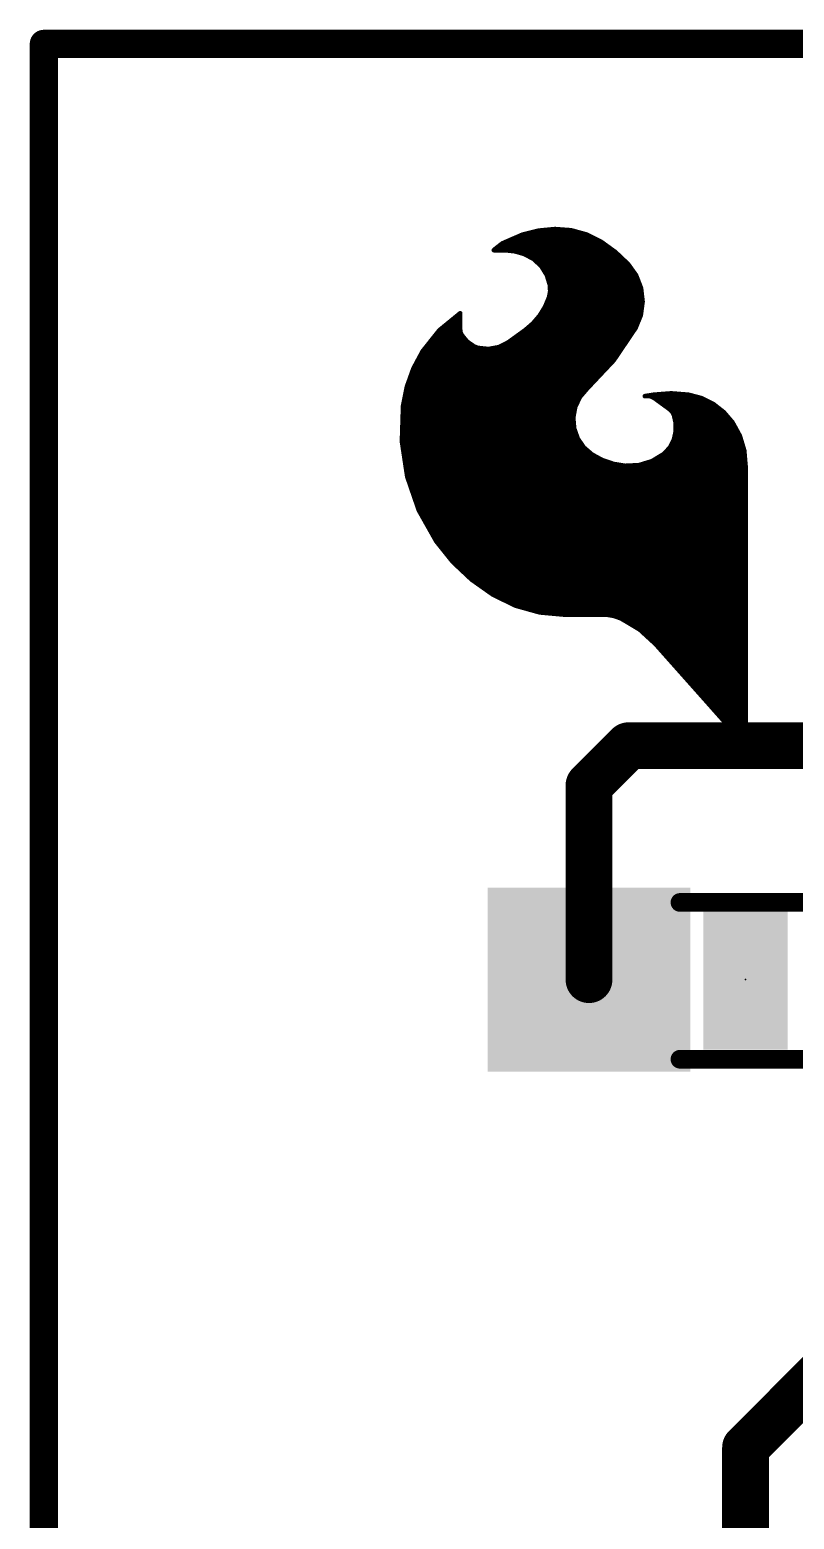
# Model space of a CAD drawing. Extents: x -77 to 25, y 0 to 24.
# Drawn here: x -0.08 to 4.07, y 9.77 to 17.86 of the extents above; entities that cross this region are included whole.
import ezdxf

# ---------------------------------------------------------------- set-up
doc = ezdxf.new("R2010")
doc.units = 0
for name, color, linetype in [('1', 12, 'CONTINUOUS'), ('20', 53, 'CONTINUOUS'), ('21', 53, 'CONTINUOUS'), ('22', 53, 'CONTINUOUS'), ('23', 53, 'CONTINUOUS'), ('24', 53, 'CONTINUOUS'), ('51', 53, 'CONTINUOUS')]:
    doc.layers.add(name, color=color, linetype=linetype)

# ---------------------------------------------------------------- blocks, each defined once
blk = doc.blocks.new('RECT')
blk.add_solid([(-0.5, -0.5), (0.5, -0.5), (-0.5, 0.5), (0.5, 0.5)])

msp = doc.modelspace()

# ---------------------------------------------------------------- linework, layer by layer
at = {"layer": '1', "const_width": 0.254}
for points in [[(2.96, 13.755), (3.175, 13.97)], [(3.175, 13.97), (10.668, 13.97)], [(2.96, 12.7), (2.96, 13.755)], [(4.66, 11.01), (3.81, 10.16)], [(3.81, 10.16), (3.81, 3.81)]]:
    msp.add_lwpolyline(points, dxfattribs=at)
at = {"layer": '1', "const_width": 0.127}
for points in [[(3.175, 14.0335, 1), (3.175, 13.9065)], [(3.2199, 13.9251, 1), (3.1301, 14.0149)], [(3.0235, 13.755, 1), (2.8965, 13.755)], [(2.9151, 13.7999, 1), (3.0049, 13.7101)], [(2.8965, 12.7, 1), (3.0235, 12.7)], [(3.8735, 10.16, 1), (3.7465, 10.16)], [(3.7651, 10.2049, 1), (3.8549, 10.1151)]]:
    msp.add_lwpolyline(points, format="xyb", dxfattribs=at)
at = {"layer": '20', "const_width": 0.1524}
for points in [[(25.4, 17.78), (0, 17.78)], [(0, 17.78), (0, 0)]]:
    msp.add_lwpolyline(points, dxfattribs=at)
at = {"layer": '20', "const_width": 0.0762}
for points in [[(0, 17.8181, 1), (0, 17.7419)], [(0.0381, 17.78, 1), (-0.0381, 17.78)]]:
    msp.add_lwpolyline(points, format="xyb", dxfattribs=at)
at = {"layer": '22', "const_width": 0.0254}
for points in [[(2.5399, 16.7183), (2.5755, 16.7335)], [(2.5755, 16.7335), (2.5984, 16.7437)], [(2.587, 16.7386), (2.9588, 16.7386)], [(2.5984, 16.7437), (2.6862, 16.7657)], [(2.6796, 16.764), (2.876, 16.764)], [(2.6862, 16.7657), (2.7762, 16.7742)], [(2.7762, 16.7742), (2.8631, 16.7676)], [(2.8631, 16.7676), (2.9471, 16.7444)], [(2.9471, 16.7444), (3.0251, 16.7056)], [(2.5044, 16.6599), (2.4434, 16.6599)], [(2.4434, 16.6599), (2.4435, 16.6599)], [(2.4435, 16.6599), (2.446, 16.6624)], [(2.446, 16.6624), (2.4895, 16.6962)], [(2.446, 16.6624), (3.085, 16.6624)], [(2.4787, 16.6878), (3.0498, 16.6878)], [(2.4895, 16.6962), (2.5399, 16.7183)], [(2.5573, 16.654), (2.5044, 16.6599)], [(2.5283, 16.7132), (3.0098, 16.7132)], [(2.6085, 16.6395), (2.5573, 16.654)], [(3.0251, 16.7056), (3.1028, 16.6496)], [(3.1028, 16.6496), (3.1724, 16.5837)], [(2.6593, 16.6125), (2.6085, 16.6395)], [(2.6132, 16.637), (3.1161, 16.637)], [(2.7013, 16.5733), (2.6593, 16.6125)], [(2.6603, 16.6116), (3.1429, 16.6116)], [(2.6874, 16.5862), (3.1698, 16.5862)], [(2.7316, 16.5244), (2.7013, 16.5733)], [(3.1724, 16.5837), (3.2155, 16.5233)], [(2.709, 16.5608), (3.1888, 16.5608)], [(2.7248, 16.5354), (3.2069, 16.5354)], [(2.7482, 16.4694), (2.7316, 16.5244)], [(2.736, 16.51), (3.2207, 16.51)], [(2.7436, 16.4846), (3.2305, 16.4846)], [(3.2155, 16.5233), (3.2423, 16.4541)], [(2.7216, 16.3518), (2.7431, 16.4033)], [(2.7431, 16.4033), (2.7496, 16.436)], [(2.7441, 16.4084), (3.2476, 16.4084)], [(2.7496, 16.436), (2.7482, 16.4694)], [(2.7486, 16.4592), (3.2403, 16.4592)], [(2.7492, 16.4338), (3.2447, 16.4338)], [(3.2423, 16.4541), (3.2509, 16.3804)], [(2.6923, 16.3043), (2.7216, 16.3518)], [(2.7095, 16.3322), (3.2444, 16.3322)], [(2.724, 16.3576), (3.2478, 16.3576)], [(2.7346, 16.383), (3.2506, 16.383)], [(3.2509, 16.3804), (3.241, 16.3069)], [(2.1479, 16.2249), (2.2605, 16.317)], [(2.1859, 16.256), (2.2605, 16.256)], [(2.217, 16.2814), (2.2605, 16.2814)], [(2.248, 16.3068), (2.2605, 16.3068)], [(2.2605, 16.317), (2.2605, 16.2281)], [(2.6136, 16.2255), (2.656, 16.2619)], [(2.6491, 16.256), (3.2202, 16.256)], [(2.656, 16.2619), (2.6923, 16.3043)], [(2.6727, 16.2814), (3.2306, 16.2814)], [(2.6938, 16.3068), (3.2409, 16.3068)], [(3.241, 16.3069), (3.213, 16.2382)], [(2.0573, 16.1112), (2.1479, 16.2249)], [(2.112, 16.1798), (2.2846, 16.1798)], [(2.1322, 16.2052), (2.266, 16.2052)], [(2.1549, 16.2306), (2.2605, 16.2306)], [(2.2605, 16.2281), (2.2625, 16.2136)], [(2.2625, 16.2136), (2.2682, 16.2001)], [(2.2682, 16.2001), (2.2978, 16.1634)], [(2.2978, 16.1634), (2.3367, 16.1366)], [(2.4709, 16.1333), (2.5222, 16.1595)], [(2.5222, 16.1595), (2.6136, 16.2255)], [(2.5503, 16.1798), (3.1736, 16.1798)], [(2.5855, 16.2052), (3.1907, 16.2052)], [(2.6195, 16.2306), (3.2079, 16.2306)], [(3.213, 16.2382), (3.0944, 16.0624)], [(2.0072, 16.0178), (2.0573, 16.1112)], [(2.0396, 16.0782), (3.1051, 16.0782)], [(2.0532, 16.1036), (3.1222, 16.1036)], [(2.0715, 16.129), (2.3571, 16.129)], [(2.0917, 16.1544), (2.3109, 16.1544)], [(2.3367, 16.1366), (2.3571, 16.129)], [(2.3571, 16.129), (2.4143, 16.1229)], [(2.4143, 16.1229), (2.4709, 16.1333)], [(2.4476, 16.129), (3.1393, 16.129)], [(2.5122, 16.1544), (3.1565, 16.1544)], [(1.9714, 15.918), (2.0072, 16.0178)], [(2.0015, 16.002), (3.0375, 16.002)], [(2.0123, 16.0274), (3.0614, 16.0274)], [(2.0259, 16.0528), (3.0854, 16.0528)], [(3.0944, 16.0624), (2.9489, 15.908)], [(1.9507, 15.814), (1.9714, 15.918)], [(1.9742, 15.9258), (2.9657, 15.9258)], [(1.9833, 15.9512), (2.9896, 15.9512)], [(1.9924, 15.9766), (3.0136, 15.9766)], [(1.9578, 15.8496), (2.9042, 15.8496)], [(1.9628, 15.875), (2.9208, 15.875)], [(1.9679, 15.9004), (2.9424, 15.9004)], [(2.9106, 15.8631), (2.8851, 15.8098)], [(2.9489, 15.908), (2.9106, 15.8631)], [(3.2638, 15.8674), (3.3121, 15.875)], [(3.2815, 15.8691), (3.2638, 15.8674)], [(3.2989, 15.8656), (3.2815, 15.8691)], [(3.3146, 15.8572), (3.2989, 15.8656)], [(3.3121, 15.875), (3.4061, 15.8824)], [(3.3121, 15.875), (3.5001, 15.875)], [(3.3985, 15.7963), (3.3146, 15.8572)], [(3.3251, 15.8496), (3.5841, 15.8496)], [(3.4061, 15.8824), (3.5001, 15.875)], [(3.5001, 15.875), (3.57, 15.8566)], [(3.57, 15.8566), (3.6348, 15.8245)], [(1.9447, 15.6212), (1.9507, 15.814)], [(1.9494, 15.7734), (2.8784, 15.7734)], [(1.9502, 15.7988), (2.8831, 15.7988)], [(1.9527, 15.8242), (2.892, 15.8242)], [(2.8851, 15.8098), (2.8744, 15.7517)], [(3.3601, 15.8242), (3.6352, 15.8242)], [(3.3951, 15.7988), (3.6678, 15.7988)], [(3.4123, 15.7829), (3.3985, 15.7963)], [(3.4213, 15.7658), (3.4123, 15.7829)], [(3.4173, 15.7734), (3.6976, 15.7734)], [(3.4312, 15.7213), (3.4213, 15.7658)], [(3.6348, 15.8245), (3.6918, 15.7801)], [(3.6918, 15.7801), (3.7388, 15.7251)], [(1.947, 15.6972), (2.8786, 15.6972)], [(1.9478, 15.7226), (2.8766, 15.7226)], [(1.9486, 15.748), (2.8746, 15.748)], [(2.8744, 15.7517), (2.879, 15.6928)], [(2.879, 15.6928), (2.8986, 15.6371)], [(3.4213, 15.6312), (3.4312, 15.6757)], [(3.4253, 15.748), (3.7192, 15.748)], [(3.4309, 15.7226), (3.7402, 15.7226)], [(3.4312, 15.6757), (3.4312, 15.7213)], [(3.4312, 15.6972), (3.7541, 15.6972)], [(3.7388, 15.7251), (3.7789, 15.6519)], [(1.9735, 15.4305), (1.9447, 15.6212)], [(1.9447, 15.621), (2.9096, 15.621)], [(1.9455, 15.6464), (2.8953, 15.6464)], [(1.9463, 15.6718), (2.8864, 15.6718)], [(1.9485, 15.5956), (2.927, 15.5956)], [(2.8986, 15.6371), (2.932, 15.5884)], [(3.3991, 15.5878), (3.4213, 15.6312)], [(3.4031, 15.5956), (3.7959, 15.5956)], [(3.4161, 15.621), (3.7882, 15.621)], [(3.4247, 15.6464), (3.7806, 15.6464)], [(3.4304, 15.6718), (3.768, 15.6718)], [(3.7789, 15.6519), (3.8029, 15.572)], [(1.9524, 15.5702), (2.9531, 15.5702)], [(1.9562, 15.5448), (2.9863, 15.5448)], [(1.9601, 15.5194), (3.0335, 15.5194)], [(2.932, 15.5884), (2.9768, 15.5499)], [(2.9768, 15.5499), (3.0332, 15.5195)], [(3.0332, 15.5195), (3.0939, 15.499)], [(3.2312, 15.4926), (3.302, 15.5142)], [(3.302, 15.5142), (3.3654, 15.5524)], [(3.3106, 15.5194), (3.8073, 15.5194)], [(3.3528, 15.5448), (3.8052, 15.5448)], [(3.3654, 15.5524), (3.3991, 15.5878)], [(3.3824, 15.5702), (3.8031, 15.5702)], [(3.8029, 15.572), (3.8099, 15.4889)], [(1.9639, 15.494), (3.1252, 15.494)], [(1.9678, 15.4686), (3.8099, 15.4686)], [(1.9716, 15.4432), (3.8099, 15.4432)], [(2.0363, 15.2481), (1.9735, 15.4305)], [(3.0939, 15.499), (3.1572, 15.4889)], [(3.1572, 15.4889), (3.2312, 15.4926)], [(3.2358, 15.494), (3.8095, 15.494)], [(3.8099, 15.4889), (3.8099, 13.9725)], [(1.9779, 15.4178), (3.8099, 15.4178)], [(1.9866, 15.3924), (3.8099, 15.3924)], [(1.9954, 15.367), (3.8099, 15.367)], [(2.0041, 15.3416), (3.8099, 15.3416)], [(2.0129, 15.3162), (3.8099, 15.3162)], [(2.0216, 15.2908), (3.8099, 15.2908)], [(2.0304, 15.2654), (3.8099, 15.2654)], [(2.131, 15.08), (2.0363, 15.2481)], [(2.0409, 15.24), (3.8099, 15.24)], [(2.0552, 15.2146), (3.8099, 15.2146)], [(2.0695, 15.1892), (3.8099, 15.1892)], [(2.0838, 15.1638), (3.8099, 15.1638)], [(2.0981, 15.1384), (3.8099, 15.1384)], [(2.1124, 15.113), (3.8099, 15.113)], [(2.1267, 15.0876), (3.8099, 15.0876)], [(2.2194, 14.9693), (2.131, 15.08)], [(2.1452, 15.0622), (3.8099, 15.0622)], [(2.1655, 15.0368), (3.8099, 15.0368)], [(2.1858, 15.0114), (3.8099, 15.0114)], [(2.2061, 14.986), (3.8099, 14.986)], [(2.3226, 14.8721), (2.2194, 14.9693)], [(2.2287, 14.9606), (3.8099, 14.9606)], [(2.2556, 14.9352), (3.8099, 14.9352)], [(2.2826, 14.9098), (3.8099, 14.9098)], [(2.3095, 14.8844), (3.8099, 14.8844)], [(2.4383, 14.7904), (2.3226, 14.8721)], [(2.3412, 14.859), (3.8099, 14.859)], [(2.3771, 14.8336), (3.8099, 14.8336)], [(2.4131, 14.8082), (3.8099, 14.8082)], [(2.5613, 14.7304), (2.4383, 14.7904)], [(2.4539, 14.7828), (3.8099, 14.7828)], [(2.506, 14.7574), (3.8099, 14.7574)], [(2.5581, 14.732), (3.8099, 14.732)], [(2.6932, 14.6936), (2.5613, 14.7304)], [(2.6466, 14.7066), (3.8099, 14.7066)], [(2.8295, 14.6812), (2.6932, 14.6936)], [(3.0581, 14.6812), (2.8295, 14.6812)], [(2.8295, 14.6812), (3.8099, 14.6812)], [(3.0971, 14.6744), (3.0581, 14.6812)], [(3.1343, 14.6609), (3.0971, 14.6744)], [(3.2355, 14.6007), (3.1343, 14.6609)], [(3.1429, 14.6558), (3.8099, 14.6558)], [(3.1856, 14.6304), (3.8099, 14.6304)], [(3.2283, 14.605), (3.8099, 14.605)], [(3.3223, 14.5212), (3.2355, 14.6007)], [(3.2586, 14.5796), (3.8099, 14.5796)], [(3.2863, 14.5542), (3.8099, 14.5542)], [(3.314, 14.5288), (3.8099, 14.5288)], [(3.8099, 13.9725), (3.3223, 14.5212)], [(3.3381, 14.5034), (3.8099, 14.5034)], [(3.3607, 14.478), (3.8099, 14.478)], [(3.3833, 14.4526), (3.8099, 14.4526)], [(3.4058, 14.4272), (3.8099, 14.4272)], [(3.4284, 14.4018), (3.8099, 14.4018)], [(3.451, 14.3764), (3.8099, 14.3764)], [(3.4736, 14.351), (3.8099, 14.351)], [(3.4961, 14.3256), (3.8099, 14.3256)], [(3.5187, 14.3002), (3.8099, 14.3002)], [(3.5413, 14.2748), (3.8099, 14.2748)], [(3.5638, 14.2494), (3.8099, 14.2494)], [(3.5864, 14.224), (3.8099, 14.224)], [(3.609, 14.1986), (3.8099, 14.1986)], [(3.6316, 14.1732), (3.8099, 14.1732)], [(3.6541, 14.1478), (3.8099, 14.1478)], [(3.6767, 14.1224), (3.8099, 14.1224)], [(3.6993, 14.097), (3.8099, 14.097)], [(3.7218, 14.0716), (3.8099, 14.0716)], [(3.7444, 14.0462), (3.8099, 14.0462)], [(3.767, 14.0208), (3.8099, 14.0208)], [(3.7896, 13.9954), (3.8099, 13.9954)]]:
    msp.add_lwpolyline(points, dxfattribs=at)
at = {"layer": '22', "const_width": 0.0127}
for points in [[(2.5729, 16.7393, 1), (2.5781, 16.7277)], [(2.578, 16.7277, 1), (2.573, 16.7393)], [(2.587, 16.745, 1), (2.587, 16.7323)], [(2.5969, 16.7499, 1), (2.5999, 16.7375)], [(2.601, 16.7379, 1), (2.5958, 16.7495)], [(2.6796, 16.7704, 1), (2.6796, 16.7576)], [(2.6855, 16.772, 1), (2.6868, 16.7593)], [(2.6877, 16.7595, 1), (2.6846, 16.7718)], [(2.7767, 16.7805, 1), (2.7757, 16.7679)], [(2.7768, 16.7679, 1), (2.7756, 16.7805)], [(2.8648, 16.7737, 1), (2.8614, 16.7615)], [(2.8626, 16.7612, 1), (2.8636, 16.7739)], [(2.876, 16.7576, 1), (2.876, 16.7704)], [(2.9499, 16.7501, 1), (2.9443, 16.7387)], [(2.9454, 16.7383, 1), (2.9488, 16.7505)], [(2.9588, 16.7323, 1), (2.9588, 16.745)], [(2.4434, 16.6663, 1), (2.4434, 16.6535)], [(2.4434, 16.6663, 1), (2.4434, 16.6535)], [(2.439, 16.6644, 1), (2.448, 16.6554)], [(2.446, 16.6688, 1), (2.446, 16.6561)], [(2.4421, 16.6674, 1), (2.4499, 16.6574)], [(2.4505, 16.6579, 1), (2.4415, 16.6669)], [(2.4435, 16.6535, 1), (2.4435, 16.6663)], [(2.4787, 16.6942, 1), (2.4787, 16.6814)], [(2.4869, 16.702, 1), (2.492, 16.6904)], [(2.4934, 16.6912, 1), (2.4856, 16.7012)], [(2.5051, 16.6662, 1), (2.5037, 16.6536)], [(2.5044, 16.6535, 1), (2.5044, 16.6663)], [(2.5283, 16.7196, 1), (2.5283, 16.7068)], [(2.5374, 16.7241, 1), (2.5424, 16.7125)], [(2.5424, 16.7125, 1), (2.5374, 16.7241)], [(2.559, 16.6601, 1), (2.5556, 16.6479)], [(2.5566, 16.6477, 1), (2.558, 16.6603)], [(3.0098, 16.7068, 1), (3.0098, 16.7196)], [(3.0288, 16.7108, 1), (3.0214, 16.7004)], [(3.0223, 16.6999, 1), (3.0279, 16.7113)], [(3.0498, 16.6814, 1), (3.0498, 16.6942)], [(3.085, 16.6561, 1), (3.085, 16.6688)], [(3.1072, 16.6542, 1), (3.0984, 16.6449)], [(3.0991, 16.6444, 1), (3.1065, 16.6547)], [(2.6115, 16.6451, 1), (2.6055, 16.6339)], [(2.6068, 16.6334, 1), (2.6102, 16.6456)], [(2.6132, 16.6434, 1), (2.6132, 16.6306)], [(2.6636, 16.6172, 1), (2.6549, 16.6079)], [(2.6603, 16.618, 1), (2.6603, 16.6052)], [(2.6563, 16.6069, 1), (2.6622, 16.6181)], [(2.6874, 16.5926, 1), (2.6874, 16.5799)], [(2.7067, 16.5766, 1), (2.6959, 16.5699)], [(2.6969, 16.5686, 1), (2.7056, 16.5779)], [(3.1161, 16.6306, 1), (3.1161, 16.6434)], [(3.1429, 16.6052, 1), (3.1429, 16.618)], [(3.1776, 16.5874, 1), (3.1672, 16.58)], [(3.168, 16.5791, 1), (3.1768, 16.5883)], [(3.1698, 16.5799, 1), (3.1698, 16.5926)], [(2.709, 16.5672, 1), (2.709, 16.5544)], [(2.7248, 16.5418, 1), (2.7248, 16.529)], [(2.7377, 16.5263, 1), (2.7255, 16.5226)], [(2.7262, 16.5211, 1), (2.737, 16.5278)], [(2.736, 16.5164, 1), (2.736, 16.5037)], [(2.7436, 16.491, 1), (2.7436, 16.4782)], [(3.1888, 16.5544, 1), (3.1888, 16.5672)], [(3.2069, 16.529, 1), (3.2069, 16.5418)], [(3.2215, 16.5256, 1), (3.2096, 16.521)], [(3.2104, 16.5196, 1), (3.2207, 16.527)], [(3.2207, 16.5037, 1), (3.2207, 16.5164)], [(3.2305, 16.4782, 1), (3.2305, 16.491)], [(2.749, 16.4009, 1), (2.7372, 16.4057)], [(2.7441, 16.4148, 1), (2.7441, 16.402)], [(2.7545, 16.4697, 1), (2.7419, 16.4691)], [(2.7421, 16.4676, 1), (2.7543, 16.4712)], [(2.7486, 16.4656, 1), (2.7486, 16.4528)], [(2.7492, 16.4402, 1), (2.7492, 16.4275)], [(2.7558, 16.4348, 1), (2.7434, 16.4373)], [(2.7433, 16.4358, 1), (2.756, 16.4363)], [(3.2486, 16.4549, 1), (3.236, 16.4534)], [(3.2363, 16.4518, 1), (3.2482, 16.4564)], [(3.2403, 16.4528, 1), (3.2403, 16.4656)], [(3.2447, 16.4275, 1), (3.2447, 16.4402)], [(3.2476, 16.402, 1), (3.2476, 16.4148)], [(2.7095, 16.3386, 1), (2.7095, 16.3258)], [(2.7158, 16.3542, 1), (2.7275, 16.3493)], [(2.727, 16.3485, 1), (2.7162, 16.3551)], [(2.724, 16.364, 1), (2.724, 16.3513)], [(2.7346, 16.3894, 1), (2.7346, 16.3766)], [(2.7369, 16.4045, 1), (2.7493, 16.4021)], [(3.2444, 16.3258, 1), (3.2444, 16.3386)], [(3.2572, 16.3796, 1), (3.2446, 16.3813)], [(3.2446, 16.3797, 1), (3.2572, 16.3812)], [(3.2478, 16.3513, 1), (3.2478, 16.364)], [(3.2506, 16.3766, 1), (3.2506, 16.3894)], [(2.1859, 16.2624, 1), (2.1859, 16.2496)], [(2.217, 16.2878, 1), (2.217, 16.2751)], [(2.248, 16.3132, 1), (2.248, 16.3004)], [(2.2668, 16.317, 1), (2.2542, 16.317)], [(2.2645, 16.3121, 1), (2.2565, 16.3219)], [(2.2605, 16.3004, 1), (2.2605, 16.3132)], [(2.2605, 16.2751, 1), (2.2605, 16.2878)], [(2.2605, 16.2496, 1), (2.2605, 16.2624)], [(2.6491, 16.2624, 1), (2.6491, 16.2496)], [(2.6511, 16.266, 1), (2.6608, 16.2578)], [(2.6601, 16.2571, 1), (2.6518, 16.2667)], [(2.6727, 16.2878, 1), (2.6727, 16.2751)], [(2.6869, 16.3076, 1), (2.6977, 16.301)], [(2.6938, 16.3132, 1), (2.6938, 16.3004)], [(2.6971, 16.3002, 1), (2.6875, 16.3084)], [(3.2202, 16.2496, 1), (3.2202, 16.2624)], [(3.2306, 16.2751, 1), (3.2306, 16.2878)], [(3.2347, 16.3078, 1), (3.2473, 16.3061)], [(3.2468, 16.3045, 1), (3.2351, 16.3093)], [(3.2409, 16.3004, 1), (3.2409, 16.3132)], [(2.112, 16.1862, 1), (2.112, 16.1734)], [(2.1322, 16.2116, 1), (2.1322, 16.1989)], [(2.1439, 16.2298, 1), (2.152, 16.22)], [(2.1529, 16.221, 1), (2.143, 16.2289)], [(2.1549, 16.237, 1), (2.1549, 16.2242)], [(2.2668, 16.229, 1), (2.2542, 16.2272)], [(2.2542, 16.2281, 1), (2.2668, 16.2281)], [(2.2683, 16.2161, 1), (2.2566, 16.2111)], [(2.2562, 16.2127, 1), (2.2688, 16.2144)], [(2.2605, 16.2242, 1), (2.2605, 16.237)], [(2.2731, 16.2041, 1), (2.2633, 16.1961)], [(2.2624, 16.1976, 1), (2.274, 16.2026)], [(2.266, 16.1989, 1), (2.266, 16.2116)], [(2.2846, 16.1734, 1), (2.2846, 16.1862)], [(2.3014, 16.1686, 1), (2.2942, 16.1581)], [(2.2929, 16.1594, 1), (2.3028, 16.1674)], [(2.5185, 16.1646, 1), (2.5259, 16.1544)], [(2.5251, 16.1538, 1), (2.5193, 16.1652)], [(2.5503, 16.1862, 1), (2.5503, 16.1734)], [(2.5855, 16.2116, 1), (2.5855, 16.1989)], [(2.6095, 16.2303, 1), (2.6177, 16.2207)], [(2.6173, 16.2204, 1), (2.6099, 16.2306)], [(2.6195, 16.237, 1), (2.6195, 16.2242)], [(3.1736, 16.1734, 1), (3.1736, 16.1862)], [(3.1907, 16.1989, 1), (3.1907, 16.2116)], [(3.2071, 16.2406, 1), (3.2189, 16.2358)], [(3.2183, 16.2346, 1), (3.2077, 16.2418)], [(3.2079, 16.2242, 1), (3.2079, 16.237)], [(2.0396, 16.0846, 1), (2.0396, 16.0719)], [(2.0532, 16.11, 1), (2.0532, 16.0972)], [(2.0523, 16.1152, 1), (2.0623, 16.1072)], [(2.0629, 16.1082, 1), (2.0517, 16.1142)], [(2.0715, 16.1354, 1), (2.0715, 16.1227)], [(2.0917, 16.1608, 1), (2.0917, 16.1481)], [(2.3109, 16.1481, 1), (2.3109, 16.1608)], [(2.3389, 16.1426, 1), (2.3345, 16.1306)], [(2.3331, 16.1314, 1), (2.3403, 16.1418)], [(2.3578, 16.1353, 1), (2.3564, 16.1227)], [(2.3549, 16.123, 1), (2.3593, 16.135)], [(2.3571, 16.1227, 1), (2.3571, 16.1354)], [(2.4132, 16.1291, 1), (2.4155, 16.1166)], [(2.4137, 16.1165, 1), (2.415, 16.1292)], [(2.4476, 16.1354, 1), (2.4476, 16.1227)], [(2.468, 16.139, 1), (2.4738, 16.1277)], [(2.4721, 16.1271, 1), (2.4698, 16.1396)], [(2.5122, 16.1608, 1), (2.5122, 16.1481)], [(3.1051, 16.0719, 1), (3.1051, 16.0846)], [(3.1222, 16.0972, 1), (3.1222, 16.11)], [(3.1393, 16.1227, 1), (3.1393, 16.1354)], [(3.1565, 16.1481, 1), (3.1565, 16.1608)], [(2.0015, 16.0084, 1), (2.0015, 15.9957)], [(2.0016, 16.0208, 1), (2.0128, 16.0148)], [(2.0131, 16.0156, 1), (2.0012, 16.0199)], [(2.0123, 16.0338, 1), (2.0123, 16.021)], [(2.0259, 16.0592, 1), (2.0259, 16.0465)], [(3.0375, 15.9957, 1), (3.0375, 16.0084)], [(3.0614, 16.021, 1), (3.0614, 16.0338)], [(3.0854, 16.0465, 1), (3.0854, 16.0592)], [(3.0891, 16.0659, 1), (3.0996, 16.0588)], [(3.099, 16.058, 1), (3.0898, 16.0667)], [(1.9776, 15.9167, 1), (1.9651, 15.9192)], [(1.9742, 15.9322, 1), (1.9742, 15.9195)], [(1.9833, 15.9575, 1), (1.9833, 15.9449)], [(1.9924, 15.983, 1), (1.9924, 15.9703)], [(2.9657, 15.9195, 1), (2.9657, 15.9322)], [(2.9896, 15.9449, 1), (2.9896, 15.9575)], [(3.0136, 15.9703, 1), (3.0136, 15.983)], [(1.9578, 15.8559, 1), (1.9578, 15.8433)], [(1.9628, 15.8813, 1), (1.9628, 15.8687)], [(1.9679, 15.9068, 1), (1.9679, 15.8941)], [(1.9654, 15.9201, 1), (1.9773, 15.9158)], [(2.9057, 15.8672, 1), (2.9154, 15.8589)], [(2.9042, 15.8433, 1), (2.9042, 15.8559)], [(2.9163, 15.8603, 1), (2.9048, 15.8658)], [(2.9208, 15.8687, 1), (2.9208, 15.8813)], [(2.9424, 15.8941, 1), (2.9424, 15.9068)], [(2.9443, 15.9124, 1), (2.9535, 15.9036)], [(2.9537, 15.9039, 1), (2.9441, 15.9121)], [(3.2628, 15.8737, 1), (3.2648, 15.8611)], [(3.2632, 15.8737, 1), (3.2644, 15.8611)], [(3.2828, 15.8753, 1), (3.2802, 15.8629)], [(3.2821, 15.8628, 1), (3.2809, 15.8754)], [(3.3019, 15.8712, 1), (3.2959, 15.86)], [(3.2977, 15.8594, 1), (3.3002, 15.8718)], [(3.3116, 15.8813, 1), (3.3126, 15.8687)], [(3.3121, 15.8813, 1), (3.3121, 15.8687)], [(3.3183, 15.8623, 1), (3.3109, 15.8521)], [(3.3131, 15.8687, 1), (3.3111, 15.8813)], [(3.3116, 15.8516, 1), (3.3176, 15.8628)], [(3.3251, 15.8559, 1), (3.3251, 15.8433)], [(3.4066, 15.8887, 1), (3.4056, 15.876)], [(3.4066, 15.876, 1), (3.4056, 15.8887)], [(3.5017, 15.8811, 1), (3.4985, 15.8689)], [(3.4996, 15.8687, 1), (3.5006, 15.8813)], [(3.5001, 15.8687, 1), (3.5001, 15.8813)], [(3.5728, 15.8623, 1), (3.5672, 15.8509)], [(3.5684, 15.8504, 1), (3.5716, 15.8627)], [(3.5841, 15.8433, 1), (3.5841, 15.8559)], [(1.9494, 15.7797, 1), (1.9494, 15.7671)], [(1.9502, 15.8051, 1), (1.9502, 15.7925)], [(1.957, 15.8138, 1), (1.9444, 15.8142)], [(1.9445, 15.8152, 1), (1.9569, 15.8128)], [(1.9527, 15.8306, 1), (1.9527, 15.8179)], [(2.8784, 15.7671, 1), (2.8784, 15.7797)], [(2.8794, 15.8125, 1), (2.8909, 15.807)], [(2.8914, 15.8086, 1), (2.8789, 15.8109)], [(2.8831, 15.7925, 1), (2.8831, 15.8051)], [(2.892, 15.8179, 1), (2.892, 15.8306)], [(3.3601, 15.8306, 1), (3.3601, 15.8179)], [(3.3951, 15.8051, 1), (3.3951, 15.7925)], [(3.4029, 15.8008, 1), (3.3941, 15.7918)], [(3.3948, 15.7912, 1), (3.4022, 15.8014)], [(3.4179, 15.7858, 1), (3.4067, 15.7799)], [(3.4079, 15.7783, 1), (3.4167, 15.7874)], [(3.4173, 15.7797, 1), (3.4173, 15.7671)], [(3.4275, 15.7672, 1), (3.4151, 15.7644)], [(3.4157, 15.7628, 1), (3.4269, 15.7688)], [(3.6387, 15.8295, 1), (3.6309, 15.8195)], [(3.632, 15.8188, 1), (3.6376, 15.8302)], [(3.6352, 15.8179, 1), (3.6352, 15.8306)], [(3.6678, 15.7925, 1), (3.6678, 15.8051)], [(3.6967, 15.7842, 1), (3.687, 15.776)], [(3.6879, 15.7751, 1), (3.6957, 15.7851)], [(3.6976, 15.7671, 1), (3.6976, 15.7797)], [(1.947, 15.7035, 1), (1.947, 15.6909)], [(1.9478, 15.7289, 1), (1.9478, 15.7163)], [(1.9486, 15.7544, 1), (1.9486, 15.7417)], [(2.8807, 15.7522, 1), (2.868, 15.7512)], [(2.8681, 15.7528, 1), (2.8806, 15.7505)], [(2.8726, 15.6923, 1), (2.8853, 15.6933)], [(2.8849, 15.6949, 1), (2.873, 15.6907)], [(2.8746, 15.7417, 1), (2.8746, 15.7544)], [(2.8766, 15.7163, 1), (2.8766, 15.7289)], [(2.8786, 15.6909, 1), (2.8786, 15.7035)], [(3.4253, 15.7544, 1), (3.4253, 15.7417)], [(3.4309, 15.7289, 1), (3.4309, 15.7163)], [(3.4312, 15.7035, 1), (3.4312, 15.6909)], [(3.4376, 15.7213, 1), (3.4249, 15.7213)], [(3.425, 15.7199, 1), (3.4374, 15.7227)], [(3.4374, 15.6743, 1), (3.425, 15.6771)], [(3.7192, 15.7417, 1), (3.7192, 15.7544)], [(3.7444, 15.7282, 1), (3.7332, 15.722)], [(3.734, 15.721, 1), (3.7436, 15.7292)], [(3.7402, 15.7163, 1), (3.7402, 15.7289)], [(3.7541, 15.6909, 1), (3.7541, 15.7035)], [(1.9383, 15.6214, 1), (1.951, 15.621)], [(1.9509, 15.6221, 1), (1.9384, 15.6202)], [(1.9447, 15.6273, 1), (1.9447, 15.6147)], [(1.9455, 15.6527, 1), (1.9455, 15.6401)], [(1.9463, 15.6782, 1), (1.9463, 15.6655)], [(1.9485, 15.602, 1), (1.9485, 15.5893)], [(2.8864, 15.6655, 1), (2.8864, 15.6782)], [(2.9038, 15.6407, 1), (2.8934, 15.6335)], [(2.8926, 15.635, 1), (2.9046, 15.6392)], [(2.8953, 15.6401, 1), (2.8953, 15.6527)], [(2.9096, 15.6147, 1), (2.9096, 15.6273)], [(2.927, 15.5893, 1), (2.927, 15.602)], [(3.4031, 15.602, 1), (3.4031, 15.5893)], [(3.4161, 15.6273, 1), (3.4161, 15.6147)], [(3.4151, 15.6326, 1), (3.4275, 15.6298)], [(3.427, 15.6283, 1), (3.4156, 15.6341)], [(3.4247, 15.6527, 1), (3.4247, 15.6401)], [(3.4304, 15.6782, 1), (3.4304, 15.6655)], [(3.4249, 15.6757, 1), (3.4376, 15.6757)], [(3.768, 15.6655, 1), (3.768, 15.6782)], [(3.785, 15.6538, 1), (3.7728, 15.6501)], [(3.7733, 15.6489, 1), (3.7845, 15.655)], [(3.7806, 15.6401, 1), (3.7806, 15.6527)], [(3.7882, 15.6147, 1), (3.7882, 15.6273)], [(3.7959, 15.5893, 1), (3.7959, 15.602)], [(1.9524, 15.5766, 1), (1.9524, 15.5639)], [(1.9562, 15.5511, 1), (1.9562, 15.5385)], [(1.9601, 15.5258, 1), (1.9601, 15.5131)], [(2.9361, 15.5932, 1), (2.9278, 15.5835)], [(2.9267, 15.5848, 1), (2.9372, 15.5919)], [(2.9531, 15.5639, 1), (2.9531, 15.5766)], [(2.9798, 15.5555, 1), (2.9738, 15.5443)], [(2.9727, 15.5451, 1), (2.9809, 15.5547)], [(2.9863, 15.5385, 1), (2.9863, 15.5511)], [(3.0352, 15.5255, 1), (3.0312, 15.5135)], [(3.0302, 15.5139, 1), (3.0362, 15.5251)], [(3.0335, 15.5131, 1), (3.0335, 15.5258)], [(3.2987, 15.5196, 1), (3.3053, 15.5087)], [(3.3038, 15.5081, 1), (3.3001, 15.5203)], [(3.3106, 15.5258, 1), (3.3106, 15.5131)], [(3.3528, 15.5511, 1), (3.3528, 15.5385)], [(3.3608, 15.5568, 1), (3.37, 15.548)], [(3.3687, 15.547, 1), (3.3621, 15.5578)], [(3.3824, 15.5766, 1), (3.3824, 15.5639)], [(3.3934, 15.5906, 1), (3.4047, 15.5849)], [(3.4037, 15.5834, 1), (3.3945, 15.5921)], [(3.8093, 15.5726, 1), (3.7966, 15.5715)], [(3.7969, 15.5702, 1), (3.809, 15.5739)], [(3.8031, 15.5639, 1), (3.8031, 15.5766)], [(3.8052, 15.5385, 1), (3.8052, 15.5511)], [(3.8073, 15.5131, 1), (3.8073, 15.5258)], [(1.9639, 15.5004, 1), (1.9639, 15.4877)], [(1.9678, 15.4749, 1), (1.9678, 15.4623)], [(1.9716, 15.4496, 1), (1.9716, 15.4369)], [(1.9795, 15.4325, 1), (1.9675, 15.4284)], [(3.0949, 15.5052, 1), (3.0929, 15.4927)], [(3.0919, 15.493, 1), (3.0959, 15.505)], [(3.1252, 15.4877, 1), (3.1252, 15.5004)], [(3.1569, 15.4952, 1), (3.1575, 15.4826)], [(3.1562, 15.4826, 1), (3.1582, 15.4952)], [(3.2293, 15.4986, 1), (3.233, 15.4865)], [(3.2358, 15.5004, 1), (3.2358, 15.4877)], [(3.2315, 15.4862, 1), (3.2308, 15.4989)], [(3.8163, 15.4889, 1), (3.8036, 15.4889)], [(3.8036, 15.4884, 1), (3.8162, 15.4894)], [(3.8095, 15.4877, 1), (3.8095, 15.5004)], [(3.8099, 15.4623, 1), (3.8099, 15.4749)], [(3.8099, 15.4369, 1), (3.8099, 15.4496)], [(1.9672, 15.4295, 1), (1.9798, 15.4314)], [(1.9779, 15.4242, 1), (1.9779, 15.4115)], [(1.9866, 15.3987, 1), (1.9866, 15.3861)], [(1.9954, 15.3734, 1), (1.9954, 15.3607)], [(3.8099, 15.4115, 1), (3.8099, 15.4242)], [(3.8099, 15.3861, 1), (3.8099, 15.3987)], [(3.8099, 15.3607, 1), (3.8099, 15.3734)], [(2.0041, 15.348, 1), (2.0041, 15.3353)], [(2.0129, 15.3225, 1), (2.0129, 15.3099)], [(2.0216, 15.2972, 1), (2.0216, 15.2845)], [(3.8099, 15.3353, 1), (3.8099, 15.348)], [(3.8099, 15.3099, 1), (3.8099, 15.3225)], [(3.8099, 15.2845, 1), (3.8099, 15.2972)], [(2.0304, 15.2718, 1), (2.0304, 15.2591)], [(2.0419, 15.2512, 1), (2.0308, 15.245)], [(2.0303, 15.246, 1), (2.0423, 15.2501)], [(2.0409, 15.2463, 1), (2.0409, 15.2337)], [(2.0552, 15.221, 1), (2.0552, 15.2083)], [(2.0695, 15.1956, 1), (2.0695, 15.1829)], [(3.8099, 15.2591, 1), (3.8099, 15.2718)], [(3.8099, 15.2337, 1), (3.8099, 15.2463)], [(3.8099, 15.2083, 1), (3.8099, 15.221)], [(3.8099, 15.1829, 1), (3.8099, 15.1956)], [(2.0838, 15.1701, 1), (2.0838, 15.1575)], [(2.0981, 15.1448, 1), (2.0981, 15.1321)], [(2.1124, 15.1194, 1), (2.1124, 15.1067)], [(3.8099, 15.1575, 1), (3.8099, 15.1701)], [(3.8099, 15.1321, 1), (3.8099, 15.1448)], [(3.8099, 15.1067, 1), (3.8099, 15.1194)], [(2.1267, 15.0939, 1), (2.1267, 15.0813)], [(2.136, 15.084, 1), (2.126, 15.076)], [(2.1255, 15.0769, 1), (2.1365, 15.0831)], [(2.1452, 15.0686, 1), (2.1452, 15.0559)], [(2.1655, 15.0432, 1), (2.1655, 15.0305)], [(3.8099, 15.0813, 1), (3.8099, 15.0939)], [(3.8099, 15.0559, 1), (3.8099, 15.0686)], [(3.8099, 15.0305, 1), (3.8099, 15.0432)], [(2.1858, 15.0177, 1), (2.1858, 15.0051)], [(2.2061, 14.9924, 1), (2.2061, 14.9797)], [(2.2238, 14.9739, 1), (2.2151, 14.9647)], [(2.2145, 14.9653, 1), (2.2244, 14.9733)], [(2.2287, 14.967, 1), (2.2287, 14.9543)], [(3.8099, 15.0051, 1), (3.8099, 15.0177)], [(3.8099, 14.9797, 1), (3.8099, 14.9924)], [(3.8099, 14.9543, 1), (3.8099, 14.967)], [(2.2556, 14.9415, 1), (2.2556, 14.9289)], [(2.2826, 14.9162, 1), (2.2826, 14.9035)], [(2.3095, 14.8908, 1), (2.3095, 14.8781)], [(2.3262, 14.8773, 1), (2.3189, 14.8669)], [(2.3182, 14.8675, 1), (2.3269, 14.8767)], [(3.8099, 14.9289, 1), (3.8099, 14.9415)], [(3.8099, 14.9035, 1), (3.8099, 14.9162)], [(3.8099, 14.8781, 1), (3.8099, 14.8908)], [(2.3412, 14.8653, 1), (2.3412, 14.8527)], [(2.3771, 14.8399, 1), (2.3771, 14.8273)], [(2.4131, 14.8146, 1), (2.4131, 14.8019)], [(2.4411, 14.7961, 1), (2.4355, 14.7847)], [(2.4346, 14.7852, 1), (2.442, 14.7956)], [(3.8099, 14.8527, 1), (3.8099, 14.8653)], [(3.8099, 14.8273, 1), (3.8099, 14.8399)], [(3.8099, 14.8019, 1), (3.8099, 14.8146)], [(2.4539, 14.7891, 1), (2.4539, 14.7765)], [(2.506, 14.7637, 1), (2.506, 14.7511)], [(2.5581, 14.7384, 1), (2.5581, 14.7257)], [(2.563, 14.7365, 1), (2.5596, 14.7243)], [(2.5586, 14.7247, 1), (2.5641, 14.7361)], [(2.6466, 14.7129, 1), (2.6466, 14.7003)], [(3.8099, 14.7765, 1), (3.8099, 14.7891)], [(3.8099, 14.7511, 1), (3.8099, 14.7637)], [(3.8099, 14.7257, 1), (3.8099, 14.7384)], [(3.8099, 14.7003, 1), (3.8099, 14.7129)], [(2.6938, 14.6999, 1), (2.6926, 14.6873)], [(2.6915, 14.6875, 1), (2.6949, 14.6997)], [(2.8295, 14.6875, 1), (2.8295, 14.6749)], [(2.8295, 14.6875, 1), (2.8295, 14.6749)], [(2.8289, 14.6749, 1), (2.8301, 14.6875)], [(3.0592, 14.6875, 1), (3.057, 14.6749)], [(3.0581, 14.6749, 1), (3.0581, 14.6875)], [(3.0992, 14.6803, 1), (3.0949, 14.6684)], [(3.096, 14.6681, 1), (3.0982, 14.6806)], [(3.1375, 14.6664, 1), (3.1311, 14.6554)], [(3.1321, 14.6549, 1), (3.1365, 14.6669)], [(3.1429, 14.6622, 1), (3.1429, 14.6495)], [(3.1856, 14.6367, 1), (3.1856, 14.6241)], [(3.8099, 14.6749, 1), (3.8099, 14.6875)], [(3.8099, 14.6495, 1), (3.8099, 14.6622)], [(3.8099, 14.6241, 1), (3.8099, 14.6367)], [(3.2283, 14.6113, 1), (3.2283, 14.5987)], [(3.2398, 14.6054, 1), (3.2312, 14.5961)], [(3.2323, 14.5953, 1), (3.2387, 14.6062)], [(3.2586, 14.586, 1), (3.2586, 14.5733)], [(3.2863, 14.5606, 1), (3.2863, 14.5479)], [(3.8099, 14.5987, 1), (3.8099, 14.6113)], [(3.8099, 14.5733, 1), (3.8099, 14.586)], [(3.8099, 14.5479, 1), (3.8099, 14.5606)], [(3.314, 14.5351, 1), (3.314, 14.5225)], [(3.327, 14.5254, 1), (3.3176, 14.517)], [(3.318, 14.5165, 1), (3.3266, 14.5259)], [(3.3381, 14.5098, 1), (3.3381, 14.4971)], [(3.3607, 14.4844, 1), (3.3607, 14.4717)], [(3.8099, 14.5225, 1), (3.8099, 14.5351)], [(3.8099, 14.4971, 1), (3.8099, 14.5098)], [(3.8099, 14.4717, 1), (3.8099, 14.4844)], [(3.3833, 14.4589, 1), (3.3833, 14.4463)], [(3.4058, 14.4336, 1), (3.4058, 14.4209)], [(3.4284, 14.4082, 1), (3.4284, 14.3955)], [(3.8099, 14.4463, 1), (3.8099, 14.4589)], [(3.8099, 14.4209, 1), (3.8099, 14.4336)], [(3.8099, 14.3955, 1), (3.8099, 14.4082)], [(3.451, 14.3827, 1), (3.451, 14.3701)], [(3.4736, 14.3574, 1), (3.4736, 14.3447)], [(3.4961, 14.332, 1), (3.4961, 14.3193)], [(3.5187, 14.3065, 1), (3.5187, 14.2939)], [(3.8099, 14.3701, 1), (3.8099, 14.3827)], [(3.8099, 14.3447, 1), (3.8099, 14.3574)], [(3.8099, 14.3193, 1), (3.8099, 14.332)], [(3.8099, 14.2939, 1), (3.8099, 14.3065)], [(3.5413, 14.2812, 1), (3.5413, 14.2685)], [(3.5638, 14.2558, 1), (3.5638, 14.2431)], [(3.5864, 14.2303, 1), (3.5864, 14.2177)], [(3.8099, 14.2685, 1), (3.8099, 14.2812)], [(3.8099, 14.2431, 1), (3.8099, 14.2558)], [(3.8099, 14.2177, 1), (3.8099, 14.2303)], [(3.609, 14.205, 1), (3.609, 14.1923)], [(3.6316, 14.1796, 1), (3.6316, 14.1669)], [(3.6541, 14.1541, 1), (3.6541, 14.1415)], [(3.8099, 14.1923, 1), (3.8099, 14.205)], [(3.8099, 14.1669, 1), (3.8099, 14.1796)], [(3.8099, 14.1415, 1), (3.8099, 14.1541)], [(3.6767, 14.1288, 1), (3.6767, 14.1161)], [(3.6993, 14.1034, 1), (3.6993, 14.0907)], [(3.7218, 14.0779, 1), (3.7218, 14.0653)], [(3.8099, 14.1161, 1), (3.8099, 14.1288)], [(3.8099, 14.0907, 1), (3.8099, 14.1034)], [(3.8099, 14.0653, 1), (3.8099, 14.0779)], [(3.7444, 14.0526, 1), (3.7444, 14.0399)], [(3.767, 14.0272, 1), (3.767, 14.0145)], [(3.7896, 14.0017, 1), (3.7896, 13.9891)], [(3.8099, 14.0399, 1), (3.8099, 14.0526)], [(3.8099, 14.0145, 1), (3.8099, 14.0272)], [(3.8099, 13.9891, 1), (3.8099, 14.0017)], [(3.8036, 13.9725, 1), (3.8163, 13.9725)], [(3.8052, 13.9683, 1), (3.8146, 13.9767)]]:
    msp.add_lwpolyline(points, format="xyb", dxfattribs=at)
at = {"layer": '23'}
msp.add_point((3.81, 12.7), dxfattribs=at)
at = {"layer": '24'}
msp.add_point((3.81, 13.97), dxfattribs=at)
at = {"layer": '51', "const_width": 0.1016}
for points in [[(4.166, 13.119), (3.454, 13.119)], [(4.166, 12.268), (3.454, 12.268)]]:
    msp.add_lwpolyline(points, dxfattribs=at)
at = {"layer": '51', "const_width": 0.0508}
for points in [[(3.454, 13.1444, 1), (3.454, 13.0936)], [(3.454, 12.2934, 1), (3.454, 12.2426)]]:
    msp.add_lwpolyline(points, format="xyb", dxfattribs=at)

# ---------------------------------------------------------------- block references
at = {"layer": '1', "xscale": 1.1, "rotation": 180}
msp.add_blockref('RECT', (2.96, 12.7), dxfattribs=at)
at = {"layer": '21', "xscale": 0.4572, "yscale": 0.762, "rotation": 180}
msp.add_blockref('RECT', (3.81, 12.7), dxfattribs=at)
at = {"layer": '51', "xscale": 0.5001, "yscale": 0.95, "rotation": 180}
msp.add_blockref('RECT', (3.2298, 12.6949), dxfattribs=at)

doc.saveas('drawing.dxf')
